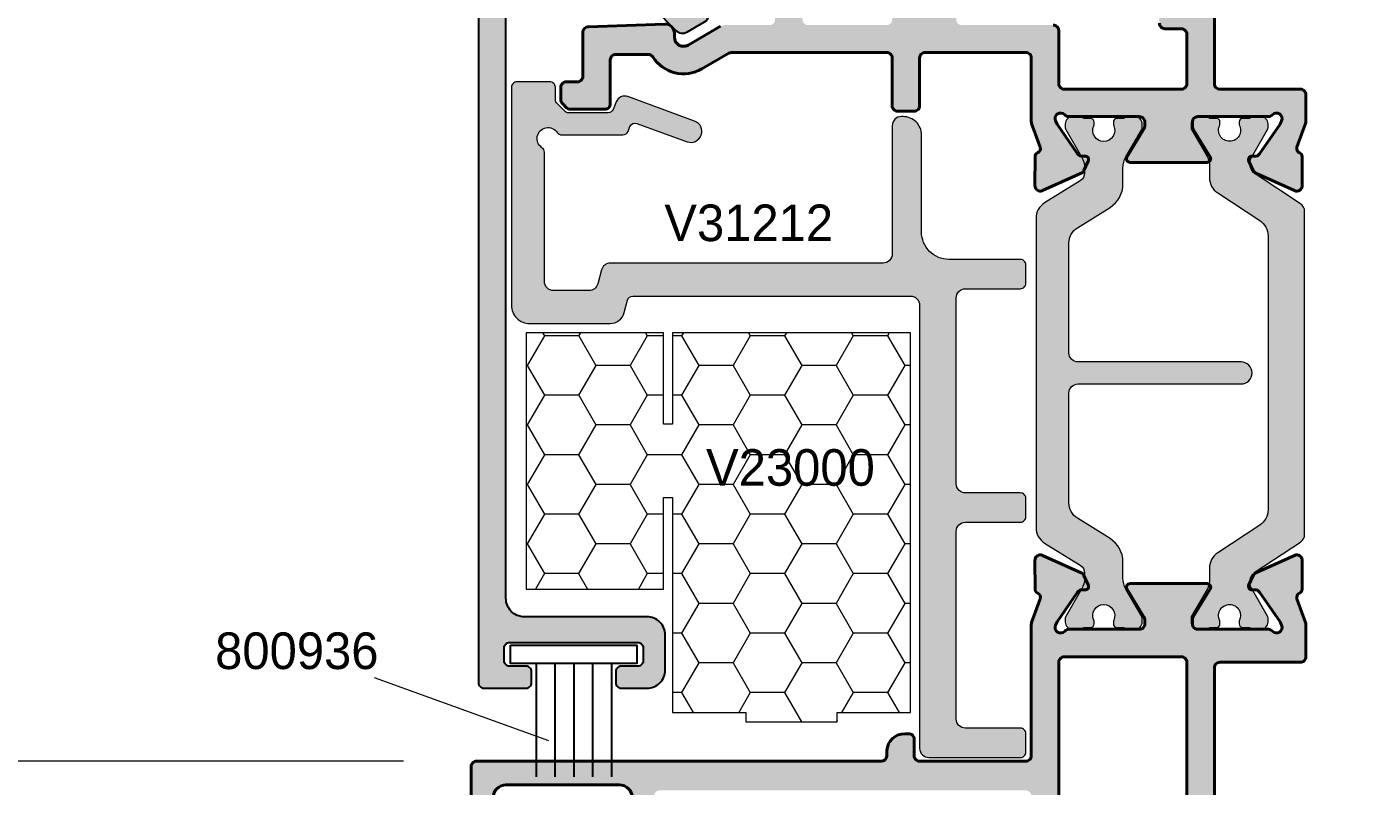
# Model space of a CAD drawing. Header units: millimetres. Extents: x -576 to 4430, y -1196 to 2690.
# Drawn here: x 2396.7 to 2469.2, y -271.4 to -229.9 of the extents above; entities that cross this region are included whole.
import ezdxf

# ---------------------------------------------------------------- set-up
doc = ezdxf.new("R2010")
doc.units = ezdxf.units.MM
doc.header["$LTSCALE"] = 0.25
doc.header["$MEASUREMENT"] = 0
doc.layers.get('0').update_dxf_attribs({"lineweight": 5})
doc.layers.get('Defpoints').update_dxf_attribs({"lineweight": 5})
for name, color, linetype, lineweight in [('01_Aluminum', 4, 'Continuous', 40), ('01_Dimension', 251, 'Continuous', 9), ('01_Fill Plastic', 253, 'Continuous', 0), ('01_Fill Polyamide', 10, 'Continuous', 0), ('01_Fill Various', 137, 'Continuous', 5), ('01_Plastic', 3, 'Continuous', 20), ('01_Polyamide', 201, 'Continuous', 20), ('01_Text', 40, 'Continuous', 25), ('01_Thin line', 8, 'Continuous', 9)]:
    doc.layers.add(name, color=color, linetype=linetype, lineweight=lineweight)
doc.layers.add('01_Fill Aluminum', color=7, linetype='Continuous', lineweight=0, true_color=0xdcdcdc)
doc.layers.add('FINE', color=7, linetype='Continuous')
doc.layers.add('GROSSA', color=4, linetype='Continuous')
doc.styles.add('Aluk Text', font='GOTHIC.TTF')
doc.dimstyles.new('ALUK Manual 1-1', dxfattribs={"dimtxt": 2.5, "dimasz": 1, "dimexe": 2, "dimexo": 4, "dimgap": 1.5, "dimtad": 3, "dimdec": 1, "dimdsep": 46, "dimtxsty": 'Aluk Text', "dimblk": 'DOT', "dimcen": 0, "dimclrd": 256, "dimclre": 256, "dimclrt": 2, "dimaunit": 1, "dimadec": 0, "dimazin": 0, "dimtfac": 0.7, "dimtdec": 1, "dimtmove": 0, "dimatfit": 3, "dimldrblk": 'DOT', "dimfxl": 1, "dimtolj": 2, "dimlwd": -1, "dimlwe": -1, "dimarcsym": 0})

# ---------------------------------------------------------------- blocks, each defined once
blk = doc.blocks.new('Standard fixed frame cover OX')
at = {"layer": '01_Fill Plastic', "ltscale": 0.25}
h = blk.add_hatch(color=256, dxfattribs=at)
h.dxf.hatch_style = 1
h.paths.add_polyline_path([(1877.333, 92.212, -0.414214), (1876.833, 92.712), (1876.833, 107.882, -0.339788), (1877.056, 108.172), (1877.739, 108.354, 0.339788), (1878.333, 109.127), (1878.333, 113.512, 0.414214), (1877.333, 114.512), (1865.433, 114.512, 0.414214), (1865.133, 114.212), (1865.133, 112.412, 0.414214), (1865.433, 112.112), (1866.106, 112.112, -0.198912), (1866.318, 112.024), (1866.742, 111.6, -0.198912), (1866.83, 111.388), (1866.83, 109.236, -0.307063), (1866.641, 108.957), (1866.226, 108.792, 0.405839), (1865.942, 108.156), (1867.276, 104.506, 0.999322), (1868.403, 104.917), (1867.406, 107.657, -0.405444), (1867.577, 108.038), (1867.841, 108.143, 0.307063), (1868.03, 108.422), (1868.03, 111.764, 0.250492), (1867.897, 112.013, -1.218525), (1868.729, 112.845, 0.250492), (1868.978, 112.712), (1876.033, 112.712, -0.414214), (1876.533, 112.212), (1876.533, 110.279, -0.339788), (1876.162, 109.796), (1875.405, 109.594, 0.339788), (1875.033, 109.111), (1875.033, 94.212, -0.414214), (1874.533, 93.712), (1867.533, 93.712, 0.438713), (1867.035, 93.171, 0.43149), (1868.033, 92.112), (1873.333, 92.112, -0.414214), (1874.833, 90.612), (1874.833, 86.712, 0.414214), (1875.133, 86.412), (1876.133, 86.412, 0.414214), (1876.433, 86.712), (1876.433, 89.712, -0.414214), (1876.933, 90.212), (1887.083, 90.212, -0.414214), (1887.583, 89.712), (1887.583, 86.712, 0.414214), (1887.883, 86.412), (1888.883, 86.412, 0.414214), (1889.183, 86.712), (1889.183, 89.712, -0.414214), (1889.683, 90.212), (1899.932, 90.212, -0.414214), (1900.432, 89.712), (1900.432, 86.712, 0.414214), (1900.732, 86.412), (1901.732, 86.412, 0.414214), (1902.032, 86.712), (1902.032, 91.712, 0.414214), (1901.532, 92.212)])
at = {"layer": '01_Plastic'}
blk.add_lwpolyline([(1866.106, 112.112), (1865.433, 112.112, -0.414214), (1865.133, 112.412), (1865.133, 114.212, -0.414214), (1865.433, 114.512), (1877.333, 114.512, -0.414214), (1878.333, 113.512), (1878.333, 109.127, -0.339788), (1877.739, 108.354), (1877.056, 108.172, 0.339788), (1876.833, 107.882), (1876.833, 92.712, 0.414214), (1877.333, 92.212), (1901.532, 92.212, -0.414214), (1902.032, 91.712), (1902.032, 86.712, -0.414214), (1901.732, 86.412), (1900.732, 86.412, -0.414214), (1900.432, 86.712), (1900.432, 89.712, 0.414214), (1899.932, 90.212), (1889.683, 90.212, 0.414214), (1889.183, 89.712), (1889.183, 86.712, -0.414214), (1888.883, 86.412), (1887.883, 86.412, -0.414214), (1887.583, 86.712), (1887.583, 89.712, 0.414214), (1887.083, 90.212), (1876.933, 90.212, 0.414214), (1876.433, 89.712), (1876.433, 86.712, -0.414214), (1876.133, 86.412), (1875.133, 86.412, -0.414214), (1874.833, 86.712), (1874.833, 90.612, 0.414214), (1873.333, 92.112), (1868.033, 92.112, -0.414214), (1867.033, 93.112), (1867.033, 93.212, -0.414214), (1867.533, 93.712), (1874.533, 93.712, 0.414214), (1875.033, 94.212), (1875.033, 109.111, -0.339788), (1875.405, 109.594), (1876.162, 109.796, 0.339788), (1876.533, 110.279), (1876.533, 112.212, 0.414214), (1876.033, 112.712), (1868.978, 112.712, -0.250492), (1868.729, 112.845, 1.218525), (1867.897, 112.013, -0.250492), (1868.03, 111.764), (1868.03, 108.422, -0.307063), (1867.841, 108.143), (1867.577, 108.038, 0.405444), (1867.406, 107.657), (1868.403, 104.917, -0.999322), (1867.276, 104.506), (1865.942, 108.156, -0.405839), (1866.226, 108.792), (1866.641, 108.957, 0.307063), (1866.83, 109.236), (1866.83, 111.388, 0.198912), (1866.742, 111.6), (1866.318, 112.024, 0.198912)], format="xyb", close=True, dxfattribs=at)
blk = doc.blocks.new('U10000')
at = {"layer": '01_Fill Aluminum', "ltscale": 0.25}
h = blk.add_hatch(color=256, dxfattribs=at)
h.dxf.hatch_style = 1
h.paths.add_polyline_path([(96.499, 9.6, 0.585524), (96.195, 9.771), (94.677, 8.844, -0.137872), (94.52, 8.8), (94.299, 8.8, -0.414214), (93.999, 9.1), (93.999, 12.953, 0.213411), (93.899, 13.176, -0.85546), (94.221, 13.674), (94.404, 13.593), (96.033, 12.468, -0.267949), (96.161, 12.197), (96.152, 12.082, 0.57735), (96.437, 11.885), (96.944, 12.126, 0.177976), (97.089, 12.274), (98.04, 14.383, 0.544467), (97.763, 14.804), (96.184, 14.794, 0.303984), (95.968, 14.647, -0.402738), (95.67, 14.514), (94.369, 14.982, 0.086513), (94.267, 15), (79.599, 15, -0.414214), (79.299, 15.3), (79.299, 35.3, -0.414214), (79.599, 35.6), (80.899, 35.6, -0.414214), (81.199, 35.3), (81.199, 34.4, 0.414214), (81.499, 34.1), (81.899, 34.1, 0.414214), (82.199, 34.4), (82.199, 37.4, 0.414214), (81.499, 38.1, 0.414214), (81.199, 37.8), (81.199, 37.1, -0.414214), (80.899, 36.8), (79.699, 36.8, -0.414214), (78.999, 37.5), (78.999, 43.7, -0.414214), (79.699, 44.4), (80.899, 44.4, -0.414214), (81.199, 44.1), (81.199, 43.4, 0.414214), (81.499, 43.1, 0.414214), (82.199, 43.8), (82.199, 45.3, 0.414214), (81.899, 45.6), (77.999, 45.6, 0.414214), (77.699, 45.3), (77.699, 23.196, -0.391837), (77.422, 22.897), (77.122, 22.897, 0.391837), (76.199, 21.9), (76.199, 21.7, 0.414214), (76.499, 21.4), (77.399, 21.4, -0.414214), (77.699, 21.1), (77.699, 15.3, -0.414214), (77.399, 15), (70.232, 15, 0.086513), (70.131, 14.982), (68.829, 14.514, -0.392793), (68.534, 14.64), (68.528, 14.654, 0.294413), (68.315, 14.794), (66.736, 14.804, 0.548619), (66.461, 14.379), (67.41, 12.274, 0.177976), (67.555, 12.126), (68.062, 11.885, 0.717549), (68.351, 12.131, -0.329769), (68.466, 12.468), (70.095, 13.593), (70.278, 13.674, -0.855531), (70.6, 13.176, 0.213411), (70.5, 12.953), (70.5, 9.1, -0.414214), (70.2, 8.8), (69.979, 8.8, -0.137872), (69.822, 8.844), (68.304, 9.771, 0.585524), (68, 9.6), (68, 5.4, 0.585524), (68.304, 5.229), (69.822, 6.156, -0.137872), (69.979, 6.2), (70.2, 6.2, -0.414214), (70.5, 5.9), (70.5, 2.047, 0.213411), (70.6, 1.824, -0.85546), (70.278, 1.326), (70.095, 1.407), (68.466, 2.532, -0.267949), (68.338, 2.803), (68.347, 2.918, 0.57735), (68.062, 3.115), (67.555, 2.874, 0.177976), (67.41, 2.726), (66.46, 0.617, 0.544467), (66.736, 0.196), (68.315, 0.206, 0.303984), (68.531, 0.353, -0.402738), (68.829, 0.486), (70.131, 0.018, 0.086513), (70.232, 0), (72, 0, 0.414214), (72.3, 0.3), (72.3, 4.7, -0.414214), (72.6, 5), (91.899, 5, -0.414214), (92.199, 4.7), (92.199, 0.3, 0.414214), (92.499, 0), (94.267, 0, 0.086513), (94.369, 0.018), (95.67, 0.486, -0.392793), (95.965, 0.36), (95.971, 0.346, 0.294413), (96.184, 0.206), (97.763, 0.196, 0.548619), (98.038, 0.621), (97.089, 2.726, 0.177976), (96.944, 2.874), (96.437, 3.115, 0.717549), (96.148, 2.869, -0.329769), (96.033, 2.532), (94.404, 1.407), (94.221, 1.326, -0.855531), (93.899, 1.824, 0.213411), (93.999, 2.047), (93.999, 5.9, -0.414214), (94.299, 6.2), (94.52, 6.2, -0.137872), (94.677, 6.156), (96.195, 5.229, 0.585524), (96.499, 5.4)])
h.paths.add_polyline_path([(72, 13.2, -0.414214), (72.3, 13.5), (92.199, 13.5, -0.414214), (92.499, 13.2), (92.499, 6.8, -0.414214), (92.199, 6.5), (72.3, 6.5, -0.414214), (72, 6.8)], flags=16)
h = blk.add_hatch(color=256, dxfattribs=at)
h.dxf.hatch_style = 1
h.paths.add_polyline_path([(45, 9.6, 0.585524), (44.696, 9.771), (43.177, 8.844, -0.137872), (43.021, 8.8), (42.8, 8.8, -0.414214), (42.5, 9.1), (42.5, 12.953, 0.213411), (42.4, 13.176, -0.85546), (42.722, 13.674), (42.905, 13.593), (44.533, 12.468, -0.267949), (44.662, 12.197), (44.653, 12.082, 0.57735), (44.938, 11.885), (45.445, 12.126, 0.177976), (45.59, 12.274), (46.54, 14.383, 0.544467), (46.264, 14.804), (44.685, 14.794, 0.303984), (44.469, 14.647, -0.402738), (44.171, 14.514), (42.869, 14.982, 0.086513), (42.768, 15), (39.3, 15, -0.414214), (39, 15.3), (39, 20.8, -0.414214), (39.3, 21.1), (41.9, 21.1, 0.414214), (42.2, 21.4), (42.2, 22.3, 0.414214), (41.9, 22.6), (39.3, 22.6, -0.414214), (39, 22.9), (39, 31.376, -0.131652), (39.04, 31.526), (39.891, 33, 0.400766), (39.238, 35.684, -0.255626), (39.1, 35.937), (39.1, 37.7, -0.414214), (39.4, 38), (41.8, 38, 0.414214), (42.1, 38.3), (42.1, 40.176, 0.198912), (42.012, 40.388), (41.788, 40.612, 0.198912), (41.576, 40.7), (40.9, 40.7, 0.414214), (40.6, 40.4), (40.6, 39.8, -0.414214), (40.3, 39.5), (37.89, 39.5, 0.404026), (37.59, 39.21), (37.443, 35.017, 0.507842), (38.054, 34.489, -0.65065), (38.592, 33.75), (37.567, 31.974, 0.131652), (37.5, 31.724), (37.5, 29.3, -0.414214), (37.2, 29), (31.6, 29), (31.3, 28.7), (31, 29), (25.4, 29, -0.414214), (25.1, 29.3), (25.1, 31.724, 0.131652), (25.033, 31.974), (24.008, 33.75, -0.57735), (24.441, 34.5), (24.657, 34.5, 0.424475), (25.157, 35.017), (25.01, 39.21, 0.404026), (24.71, 39.5), (22.3, 39.5, -0.414214), (22, 39.8), (22, 43.1, 0.414214), (21.7, 43.4), (9.8, 43.4, 0.414214), (8.8, 42.4), (8.8, 37.632, 0.339454), (9.022, 37.342), (10.078, 37.06, -0.339454), (10.3, 36.77), (10.3, 18.3, -0.414214), (10, 18), (0.5, 18, 0.414214), (0, 17.5), (0, 0.3, 0.414214), (0.3, 0), (3.53, 0, 0.263447), (3.787, 0.146), (4.257, 0.929, 0.135933), (4.3, 1.083, 0.564332), (4, 1.5), (2.1, 1.5, -0.414214), (1.8, 1.8), (1.8, 4.7, -0.414214), (2.1, 5), (16, 5, -0.414214), (16.3, 4.7), (16.3, 1.8, -0.414214), (16, 1.5), (14.6, 1.5, 0.414214), (14.3, 1.2, 0.242266), (14.343, 0.929), (14.813, 0.146, 0.263447), (15.07, 0), (17.5, 0, 0.414214), (17.8, 0.3), (17.8, 4.7, -0.414214), (18.1, 5), (40.7, 5, -0.414214), (41, 4.7), (41, 0.3, 0.414214), (41.3, 0), (42.768, 0, 0.086513), (42.869, 0.018), (44.171, 0.486, -0.392793), (44.465, 0.36), (44.472, 0.346, 0.294413), (44.685, 0.206), (46.264, 0.196, 0.548619), (46.539, 0.621), (45.59, 2.726, 0.177976), (45.445, 2.874), (44.938, 3.115, 0.717549), (44.649, 2.869, -0.329769), (44.533, 2.532), (42.905, 1.407), (42.722, 1.326, -0.855531), (42.4, 1.824, 0.213411), (42.5, 2.047), (42.5, 5.9, -0.414214), (42.8, 6.2), (43.021, 6.2, -0.137872), (43.177, 6.156), (44.696, 5.229, 0.585524), (45, 5.4)])
h.paths.add_polyline_path([(41, 6.8, -0.414214), (40.7, 6.5), (38, 6.5, -0.414214), (37.7, 6.8), (37.7, 7.7, 0.414214), (37.4, 8), (36.5, 8, 0.414214), (36.2, 7.7), (36.2, 6.8, -0.414214), (35.9, 6.5), (13.5, 6.5, -0.414214), (13.2, 6.8), (13.2, 7.7, 0.414214), (12.9, 8), (12, 8, 0.414214), (11.7, 7.7), (11.7, 6.8, -0.414214), (11.4, 6.5), (1.8, 6.5, -0.414214), (1.5, 6.8), (1.5, 16.2, -0.414214), (1.8, 16.5), (11.5, 16.5, 0.414214), (11.8, 16.8), (11.8, 18.8, -0.414214), (12.1, 19.1), (12.9, 19.1, 0.414214), (13.2, 19.4), (13.2, 20.8, -0.414214), (13.5, 21.1), (14.8, 21.1, 0.414214), (15.1, 21.4), (15.1, 22.3, 0.414214), (14.8, 22.6), (12.1, 22.6, -0.414214), (11.8, 22.9), (11.8, 37.921, 0.339454), (11.578, 38.211), (10.522, 38.493, -0.339454), (10.3, 38.783), (10.3, 41.6, -0.414214), (10.6, 41.9), (20.2, 41.9, -0.414214), (20.5, 41.6), (20.5, 38.5, 0.414214), (21, 38), (23.2, 38, -0.414214), (23.5, 37.7), (23.5, 35.937, -0.255626), (23.362, 35.684, 0.400766), (22.709, 33), (23.56, 31.526, -0.131652), (23.6, 31.376), (23.6, 28.5, 0.414214), (24.6, 27.5), (28.426, 27.5, -0.198912), (28.638, 27.412), (28.962, 27.088, 0.198912), (29.174, 27), (33.426, 27, 0.198912), (33.638, 27.088), (33.962, 27.412, -0.198912), (34.174, 27.5), (37.2, 27.5, -0.414214), (37.5, 27.2), (37.5, 22.9, -0.414214), (37.2, 22.6), (33.5, 22.6, 0.414214), (33.2, 22.3), (33.2, 21.4, 0.414214), (33.5, 21.1), (35.9, 21.1, -0.414214), (36.2, 20.8), (36.2, 19.4, 0.414214), (36.5, 19.1), (37.2, 19.1, -0.414214), (37.5, 18.8), (37.5, 13.8, 0.414214), (37.8, 13.5), (40.7, 13.5, -0.414214), (41, 13.2)], flags=16)
at = {"layer": '01_Fill Polyamide', "ltscale": 0.25}
h = blk.add_hatch(color=256, dxfattribs=at)
h.dxf.hatch_style = 1
h.paths.add_polyline_path([(70.004, 11.586, 0.109552), (70.089, 11.567), (70.2, 11.567, 0.414214), (70.4, 11.767), (70.4, 12.142, 0.267949), (70.5, 12.315), (70.5, 12.742, 0.414214), (70.1, 13.142), (69.894, 13.142, 0.131571), (69.794, 13.115), (68.299, 12.253, -0.131571), (67.699, 12.092), (67.428, 12.092, -0.258618), (67.004, 12.327), (65.788, 14.272, 0.258618), (64.94, 14.742), (48.061, 14.742, 0.258618), (47.213, 14.272), (45.997, 12.327, -0.258618), (45.573, 12.092), (45.302, 12.092, -0.131571), (44.702, 12.253), (43.207, 13.115, 0.131571), (43.107, 13.142), (42.9, 13.142, 0.414214), (42.5, 12.742), (42.5, 12.315, 0.267949), (42.6, 12.142), (42.6, 11.767, 0.414214), (42.8, 11.567), (42.912, 11.567, 0.109552), (42.997, 11.586, -0.548663), (43.85, 11.042, -0.548663), (42.997, 10.498, 0.109552), (42.912, 10.517), (42.8, 10.517, 0.414214), (42.6, 10.317), (42.6, 9.942, 0.267949), (42.5, 9.769), (42.5, 9.342, 0.414214), (42.9, 8.942), (43.107, 8.942, 0.131571), (43.207, 8.969), (44.702, 9.832, -0.131571), (45.302, 9.992), (46.183, 9.992, 0.258618), (47.455, 10.697), (48.564, 12.472, -0.258618), (49.412, 12.942), (55.4, 12.942, -0.414214), (55.9, 12.442), (55.9, 3.542, 1), (57.1, 3.542), (57.1, 12.442, -0.414214), (57.6, 12.942), (63.589, 12.942, -0.258618), (64.437, 12.472), (65.546, 10.697, 0.258618), (66.818, 9.992), (67.699, 9.992, -0.131571), (68.299, 9.832), (69.794, 8.969, 0.131571), (69.894, 8.942), (70.1, 8.942, 0.414214), (70.5, 9.342), (70.5, 9.769, 0.267949), (70.4, 9.942), (70.4, 10.317, 0.414214), (70.2, 10.517), (70.089, 10.517, 0.109552), (70.004, 10.498, -0.548663), (69.15, 11.042, -0.548663)])
h.paths.add_polyline_path([(70.035, 4.693), (70.195, 4.693, 0.414214), (70.395, 4.893), (70.395, 5.268), (70.495, 5.268), (70.495, 5.868, 0.414214), (70.095, 6.268), (69.886, 6.268, 0.137888), (69.781, 6.239), (68.289, 5.376, -0.131829), (67.888, 5.268), (67.155, 5.268, 0.252853), (66.319, 4.816), (64.814, 2.52, -0.252853), (63.978, 2.068), (49.012, 2.068, -0.252853), (48.175, 2.52), (46.67, 4.816, 0.252853), (45.834, 5.268), (45.101, 5.268, -0.131829), (44.7, 5.376), (43.199, 6.244, 0.125779), (43.103, 6.268), (42.895, 6.268, 0.414214), (42.495, 5.868), (42.495, 5.268), (42.595, 5.268), (42.595, 4.893, 0.414214), (42.795, 4.693), (42.954, 4.693, -0.571287), (43.845, 4.168, -0.571287), (42.954, 3.643), (42.795, 3.643, 0.414214), (42.595, 3.443), (42.595, 3.068), (42.495, 3.068), (42.495, 2.468, 0.414214), (42.895, 2.068), (43.103, 2.068, 0.137888), (43.208, 2.097), (44.731, 2.978, -0.397189), (45.626, 2.767), (47.256, 0.293, 0.252157), (47.674, 0.068), (65.315, 0.068, 0.252157), (65.733, 0.293), (67.363, 2.767, -0.397189), (68.259, 2.978), (69.79, 2.093, 0.125779), (69.886, 2.068), (70.095, 2.068, 0.414214), (70.495, 2.468), (70.495, 3.068), (70.395, 3.068), (70.395, 3.443, 0.414214), (70.195, 3.643), (70.035, 3.643, -0.571287), (69.145, 4.168, -0.571287)])
at = {"layer": '01_Aluminum'}
for points in [[(91.899, 5), (72.6, 5, 0.414214), (72.3, 4.7), (72.3, 0.3, -0.414214), (72, 0), (70.232, 0, -0.086513), (70.131, 0.018), (68.829, 0.486, 0.392793), (68.534, 0.36), (68.528, 0.346, -0.294413), (68.315, 0.206), (66.736, 0.196, -0.548619), (66.461, 0.621), (67.41, 2.726, -0.177976), (67.555, 2.874), (68.062, 3.115, -0.57735), (68.347, 2.918), (68.338, 2.803, 0.267949), (68.466, 2.532), (70.095, 1.407), (70.278, 1.326, 0.85546), (70.6, 1.824, -0.213411), (70.5, 2.047), (70.5, 5.9, 0.414214), (70.2, 6.2), (69.979, 6.2, 0.137872), (69.822, 6.156), (68.304, 5.229, -0.585524), (68, 5.4), (68, 9.6, -0.585524), (68.304, 9.771), (69.822, 8.844, 0.137872), (69.979, 8.8), (70.2, 8.8, 0.414214), (70.5, 9.1), (70.5, 12.953, -0.213411), (70.6, 13.176, 0.85546), (70.278, 13.674), (70.095, 13.593), (68.466, 12.468, 0.267949), (68.338, 12.197), (68.347, 12.082, -0.57735), (68.062, 11.885), (67.555, 12.126, -0.177976), (67.41, 12.274), (66.461, 14.379, -0.548619), (66.736, 14.804), (68.315, 14.794, -0.294413), (68.528, 14.654), (68.534, 14.64, 0.392793), (68.829, 14.514), (70.131, 14.982, -0.086513), (70.232, 15), (77.399, 15, 0.414214), (77.699, 15.3), (77.699, 21.1, 0.414214), (77.399, 21.4), (76.499, 21.4, -0.414214), (76.199, 21.7), (76.199, 21.9, -0.391837), (77.122, 22.897), (77.422, 22.897, 0.391837), (77.699, 23.196), (77.699, 45.3, -0.414214), (77.999, 45.6), (81.899, 45.6, -0.414214)], [(79.699, 44.4, 0.414214), (78.999, 43.7), (78.999, 37.5, 0.414214), (79.699, 36.8)], [(18.1, 5), (40.7, 5, -0.414214), (41, 4.7), (41, 0.3, 0.414214), (41.3, 0), (42.768, 0, 0.086513), (42.869, 0.018), (44.171, 0.486, -0.392793), (44.465, 0.36), (44.472, 0.346, 0.294413), (44.685, 0.206), (46.264, 0.196, 0.548619), (46.539, 0.621), (45.59, 2.726, 0.177976), (45.445, 2.874), (44.938, 3.115, 0.57735), (44.653, 2.918), (44.662, 2.803, -0.267949), (44.533, 2.532), (42.905, 1.407), (42.722, 1.326, -0.85546), (42.4, 1.824, 0.213411), (42.5, 2.047), (42.5, 5.9, -0.414214), (42.8, 6.2), (43.021, 6.2, -0.137872), (43.177, 6.156), (44.696, 5.229, 0.585524), (45, 5.4), (45, 9.6, 0.585524), (44.696, 9.771), (43.177, 8.844, -0.137872), (43.021, 8.8), (42.8, 8.8, -0.414214), (42.5, 9.1), (42.5, 12.953, 0.213411), (42.4, 13.176, -0.85546), (42.722, 13.674), (42.905, 13.593), (44.533, 12.468, -0.267949), (44.662, 12.197), (44.653, 12.082, 0.57735), (44.938, 11.885), (45.445, 12.126, 0.177976), (45.59, 12.274), (46.539, 14.379, 0.548619), (46.264, 14.804), (44.685, 14.794, 0.294413), (44.472, 14.654), (44.465, 14.64, -0.392793), (44.171, 14.514), (42.869, 14.982, 0.086513), (42.768, 15), (39.3, 15, -0.414214), (39, 15.3), (39, 20.8, -0.414214), (39.3, 21.1), (41.9, 21.1, 0.414214), (42.2, 21.4), (42.2, 22.3, 0.414214), (41.9, 22.6), (39.3, 22.6, -0.414214), (39, 22.9), (39, 31.376, -0.131652), (39.04, 31.526), (39.891, 33, 0.400766), (39.238, 35.684, -0.255626), (39.1, 35.937), (39.1, 37.7, -0.414214), (39.4, 38), (41.8, 38, 0.414214), (42.1, 38.3), (42.1, 40.176, 0.198912), (42.012, 40.388), (41.788, 40.612, 0.198912), (41.576, 40.7), (40.9, 40.7, 0.414214), (40.6, 40.4), (40.6, 39.8, -0.414214), (40.3, 39.5), (37.89, 39.5, 0.404026), (37.59, 39.21), (37.443, 35.017, 0.424475), (37.943, 34.5), (38.159, 34.5, -0.57735), (38.592, 33.75), (37.567, 31.974, 0.131652)], [(37.4, 8, -0.414214), (37.7, 7.7), (37.7, 6.8, 0.414214), (38, 6.5), (40.7, 6.5, 0.414214), (41, 6.8), (41, 13.2, 0.414214), (40.7, 13.5), (37.8, 13.5, -0.414214), (37.5, 13.8)]]:
    blk.add_lwpolyline(points, format="xyb", dxfattribs=at)
blk.add_lwpolyline([(72.3, 6.5, -0.414214), (72, 6.8), (72, 13.2, -0.414214), (72.3, 13.5), (92.199, 13.5, -0.414214), (92.499, 13.2), (92.499, 6.8, -0.414214), (92.199, 6.5)], format="xyb", close=True, dxfattribs=at)
at = {"layer": '01_Polyamide'}
for points in [[(67.004, 12.327, 0.258618), (67.428, 12.092), (67.699, 12.092, 0.131571), (68.299, 12.253), (69.794, 13.115, -0.131571), (69.894, 13.142), (70.1, 13.142, -0.414214), (70.5, 12.742), (70.5, 12.315, -0.267949), (70.4, 12.142), (70.4, 11.767, -0.414214), (70.2, 11.567), (70.089, 11.567, -0.109552), (70.004, 11.586, 0.548663), (69.15, 11.042, 0.548663), (70.004, 10.498, -0.109552), (70.089, 10.517), (70.2, 10.517, -0.414214), (70.4, 10.317), (70.4, 9.942, -0.267949), (70.5, 9.769), (70.5, 9.342, -0.414214), (70.1, 8.942), (69.894, 8.942, -0.131571), (69.794, 8.969), (68.299, 9.832, 0.131571), (67.699, 9.992), (66.818, 9.992, -0.258618), (65.546, 10.697), (64.437, 12.472, 0.258618), (63.589, 12.942), (57.6, 12.942, 0.414214), (57.1, 12.442), (57.1, 3.542, -1), (55.9, 3.542), (55.9, 12.442, 0.414214), (55.4, 12.942), (49.412, 12.942, 0.258618), (48.564, 12.472), (47.455, 10.697, -0.258618), (46.183, 9.992), (45.302, 9.992, 0.131571), (44.702, 9.832), (43.207, 8.969, -0.131571), (43.107, 8.942), (42.9, 8.942, -0.414214), (42.5, 9.342), (42.5, 9.769, -0.267949), (42.6, 9.942), (42.6, 10.317, -0.414214), (42.8, 10.517), (42.912, 10.517, -0.109552), (42.997, 10.498, 0.548663), (43.85, 11.042, 0.548663), (42.997, 11.586, -0.109552), (42.912, 11.567), (42.8, 11.567, -0.414214), (42.6, 11.767), (42.6, 12.142, -0.267949), (42.5, 12.315), (42.5, 12.742, -0.414214), (42.9, 13.142), (43.107, 13.142, -0.131571), (43.207, 13.115), (44.702, 12.253, 0.131571), (45.302, 12.092), (45.573, 12.092, 0.258618), (45.997, 12.327), (47.213, 14.272, -0.258618), (48.061, 14.742), (64.94, 14.742, -0.258618), (65.788, 14.272)], [(65.733, 0.293, -0.252157), (65.315, 0.068), (47.674, 0.068), (47.674, 0.068, -0.252157), (47.256, 0.293), (45.626, 2.767, 0.397189), (44.731, 2.978), (43.199, 2.093, -0.125779), (43.103, 2.068), (42.895, 2.068, -0.414214), (42.495, 2.468), (42.495, 3.068), (42.595, 3.068), (42.595, 3.443, -0.414214), (42.795, 3.643), (42.954, 3.643, 0.571287), (43.845, 4.168, 0.571287), (42.954, 4.693), (42.795, 4.693, -0.414214), (42.595, 4.893), (42.595, 5.268), (42.495, 5.268), (42.495, 5.868, -0.414214), (42.895, 6.268), (43.103, 6.268, -0.125779), (43.199, 6.244), (44.7, 5.376, 0.131829), (45.101, 5.268), (45.834, 5.268, -0.252853), (46.67, 4.816), (48.175, 2.52, 0.252853), (49.012, 2.068), (49.012, 2.068), (63.978, 2.068), (63.978, 2.068, 0.252853), (64.814, 2.52), (66.319, 4.816, -0.252853), (67.155, 5.268), (67.888, 5.268, 0.131829), (68.289, 5.376), (69.79, 6.244, -0.125779), (69.886, 6.268), (70.095, 6.268, -0.414214), (70.495, 5.868), (70.495, 5.268), (70.395, 5.268), (70.395, 4.893, -0.414214), (70.195, 4.693), (70.035, 4.693, 0.571287), (69.145, 4.168, 0.571287), (70.035, 3.643), (70.195, 3.643, -0.414214), (70.395, 3.443), (70.395, 3.068), (70.495, 3.068), (70.495, 2.468, -0.414214), (70.095, 2.068), (69.886, 2.068, -0.125779), (69.79, 2.093), (68.259, 2.978, 0.397189), (67.363, 2.767)]]:
    blk.add_lwpolyline(points, format="xyb", close=True, dxfattribs=at)
blk = doc.blocks.new('_Dot')
at = {"color": 0, "linetype": 'ByBlock', "lineweight": -2}
blk.add_line((-0.5, 0), (-1, 0), dxfattribs=at)
at = {"color": 0, "linetype": 'ByBlock', "const_width": 0.5}
blk.add_lwpolyline([(-0.25, 0, 1), (0.25, 0, 1)], format="xyb", close=True, dxfattribs=at)
blk = doc.blocks.new('*D225')
at = {"layer": '01_Dimension', "ltscale": 0.25, "transparency": 16777216}
for p, q in [((2470.305, -192.347), (2484.233, -192.347)), ((2482.233, -331.347), (2482.233, -193.347)), ((2470.305, -332.347), (2484.233, -332.347))]:
    blk.add_line(p, q, dxfattribs=at)
at = {"layer": 'Defpoints', "color": 0, "ltscale": 0.25, "transparency": 16777216}
for p in [(2466.305, -192.347), (2482.233, -192.347), (2466.305, -332.347)]:
    blk.add_point(p, dxfattribs=at)
at = {"layer": '01_Dimension', "ltscale": 0.25, "transparency": 16777216}
for p, rotation in [((2482.233, -192.347), 90), ((2482.233, -332.347), 270)]:
    blk.add_blockref('_Dot', p, dxfattribs=dict(at, rotation=rotation))
at = {"layer": '01_Dimension', "color": 2, "ltscale": 0.25, "transparency": 16777216, "insert": (2479.42, -262.347), "char_height": 2.5, "attachment_point": 5, "rotation": 90, "style": 'Aluk Text'}
blk.add_mtext('\\A2;140', dxfattribs=at)
blk = doc.blocks.new('*D226')
at = {"layer": '01_Dimension', "ltscale": 0.25, "transparency": 16777216}
for p, q in [((2417.305, -270.046), (2384.648, -270.046)), ((2386.648, -271.046), (2386.648, -331.346)), ((2417.305, -332.346), (2384.648, -332.346))]:
    blk.add_line(p, q, dxfattribs=at)
at = {"layer": 'Defpoints', "color": 0, "ltscale": 0.25, "transparency": 16777216}
for p in [(2421.305, -270.046), (2386.648, -332.346), (2421.305, -332.346)]:
    blk.add_point(p, dxfattribs=at)
at = {"layer": '01_Dimension', "ltscale": 0.25, "transparency": 16777216}
for p, rotation in [((2386.648, -270.046), 90), ((2386.648, -332.346), 270)]:
    blk.add_blockref('_Dot', p, dxfattribs=dict(at, rotation=rotation))
at = {"layer": '01_Dimension', "color": 2, "ltscale": 0.25, "transparency": 16777216, "insert": (2383.836, -301.196), "char_height": 2.5, "attachment_point": 5, "rotation": 90, "style": 'Aluk Text'}
blk.add_mtext('\\A2;62', dxfattribs=at)
blk = doc.blocks.new('N10901')
at = {"layer": '01_Fill Aluminum', "ltscale": 0.25}
h = blk.add_hatch(color=256, dxfattribs=at)
h.dxf.hatch_style = 1
h.paths.add_polyline_path([(16.5, 42.1, 0.414214), (16.2, 42.4), (13.9, 42.4, 0.414214), (13.6, 42.1), (13.6, 41.5, 0.414214), (13.9, 41.2), (14.8, 41.2, -0.414214), (15.1, 40.9), (15.1, 40.2, -0.414214), (14.8, 39.9), (7.8, 39.9, -0.414214), (7.5, 40.2), (7.5, 40.9, -0.414214), (7.8, 41.2), (8.7, 41.2, 0.414214), (9, 41.5), (9, 42.1, 0.414214), (8.7, 42.4), (7.301, 42.4, 0.414214), (6.301, 41.4), (6.301, 39.5, 0.414214), (7.301, 38.5), (14, 38.5, -0.414214), (15, 37.5), (15, 5.5, -0.414214), (14.7, 5.2), (7.124, 5.2, -0.198912), (6.912, 5.288), (5.715, 6.485, 0.339454), (5.111, 6.564), (4.15, 6.009, 1), (4.65, 5.143), (5.079, 5.391, -0.339454), (5.442, 5.344), (6.498, 4.288, 0.198912), (6.71, 4.2), (14.7, 4.2, -0.414214), (15, 3.9), (15, -3.9, -0.414214), (14.7, -4.2), (6.71, -4.2, 0.198912), (6.498, -4.288), (5.442, -5.344, -0.339454), (5.079, -5.392), (4.65, -5.144, 1), (4.15, -6.01), (5.111, -6.565, 0.339454), (5.715, -6.485), (6.912, -5.288, -0.198912), (7.124, -5.2), (14.7, -5.2, -0.414214), (15, -5.5), (15, -21.4, 0.414214), (15.3, -21.7, 0.414214), (16.5, -20.5)])
at = {"layer": 'GROSSA'}
blk.add_lwpolyline([(13.6, 42.1), (13.6, 41.5, 0.414214), (13.9, 41.2), (14.8, 41.2, -0.414214), (15.1, 40.9), (15.1, 40.2, -0.414214), (14.8, 39.9), (7.8, 39.9, -0.414214), (7.5, 40.2), (7.5, 40.9, -0.414214), (7.8, 41.2), (8.7, 41.2, 0.414214), (9, 41.5), (9, 42.1, 0.414214), (8.7, 42.4), (7.301, 42.4, 0.414214), (6.301, 41.4), (6.301, 39.5, 0.414214), (7.301, 38.5), (14, 38.5, -0.414214), (15, 37.5), (15, 5.5, -0.414214), (14.7, 5.2), (7.124, 5.2, -0.198912), (6.912, 5.288), (5.715, 6.485, 0.339454), (5.111, 6.564), (4.15, 6.009, 1), (4.65, 5.143), (5.079, 5.391, -0.339454), (5.442, 5.344), (6.498, 4.288, 0.198912), (6.71, 4.2), (14.7, 4.2, -0.414214), (15, 3.9), (15, -3.9, -0.414214), (14.7, -4.2), (6.71, -4.2, 0.198912), (6.498, -4.288), (5.442, -5.344, -0.339454), (5.079, -5.392), (4.65, -5.144, 1), (4.15, -6.01), (5.111, -6.565, 0.339454), (5.715, -6.485), (6.912, -5.288, -0.198912), (7.124, -5.2), (14.7, -5.2, -0.414214), (15, -5.5), (15, -21.4, 0.414214), (15.3, -21.7, 0.414214), (16.5, -20.5), (16.5, 42.1, 0.414214), (16.2, 42.4), (13.9, 42.4, 0.414214)], format="xyb", close=True, dxfattribs=at)
blk = doc.blocks.new('800936')
at = {"layer": 'FINE'}
for p, q in [((1.449, 2.053), (7.649, 2.053)), ((1.449, 1.023), (7.649, 1.023)), ((1.449, -0.007), (7.649, -0.007)), ((1.449, -1.037), (7.649, -1.037)), ((1.449, -2.064), (7.649, -2.064))]:
    blk.add_line(p, q, dxfattribs=at)
blk.add_lwpolyline([(0.449, -3.456), (0.449, 3.444), (1.449, 3.444), (1.449, -3.456)], close=True, dxfattribs=at)
blk = doc.blocks.new('V23000 - 1 CUT')
at = {"layer": '01_Thin line'}
blk.add_lwpolyline([(-13.5, -9), (-13, -9), (-13, -20.75), (-9, -20.75), (-9, -21.25), (-4, -21.25), (-4, -20.75), (0, -20.75), (0, 0), (-13, 0), (-13, -5), (-13.5, -5), (-13.5, 0), (-21, 0), (-21, -14), (-13.5, -14)], close=True, dxfattribs=at)

msp = doc.modelspace()

# ---------------------------------------------------------------- hatches: boundary and pattern name
at = {"layer": '01_Fill Various'}
h = msp.add_hatch(dxfattribs=at)
h.set_pattern_fill('HONEY', color=256, scale=15, angle=180)
h.set_pattern_definition([(180, (520, 1e-11), (-2.8125, -1.6237976), [1.875, -3.75]), (300, (520, 1e-11), (2.8125, -1.6237976), [1.875, -3.75]), (240, (520, 1e-11), (-1e-15, -3.2475953), [-3.75, 1.875])])
h.paths.add_polyline_path([(2432.005, -267.397), (2436.005, -267.397), (2436.005, -267.897), (2441.005, -267.897), (2441.005, -267.397), (2445.005, -267.397), (2445.005, -246.647), (2432.005, -246.647), (2432.005, -251.647), (2431.505, -251.647), (2431.505, -246.647), (2424.005, -246.647), (2424.005, -260.647), (2431.505, -260.647), (2431.505, -255.647), (2432.005, -255.647)])
h.paths.add_polyline_path([(2433.311, -255.582), (2444.032, -255.582), (2444.032, -252.431), (2433.311, -252.431)], flags=24)

# ---------------------------------------------------------------- linework, layer by layer
at = {"layer": '01_Dimension', "ltscale": 0.25}
msp.add_line((2425.241, -268.936), (2415.725, -265.49), dxfattribs=at)

# ---------------------------------------------------------------- block references
at = {"layer": '01_Aluminum', "xscale": -1, "rotation": 90}
msp.add_blockref('U10000', (2466.605, -192.347), dxfattribs=at)
at = {"layer": '01_Aluminum', "rotation": 180}
msp.add_blockref('N10901', (2437.905, -223.661), dxfattribs=at)
at = {"layer": '01_Plastic', "xscale": -1, "rotation": 90}
msp.add_blockref('Standard fixed frame cover OX', (2537.718, 1632.187), dxfattribs=at)
at = {"layer": '01_Thin line'}
msp.add_blockref('V23000 - 1 CUT', (2445.005, -246.647), dxfattribs=at)
at = {"layer": '01_Thin line', "rotation": 270}
msp.add_blockref('800936', (2426.611, -263.262), dxfattribs=at)

# ---------------------------------------------------------------- texts
at = {"layer": '01_Text', "style": 'Aluk Text'}
for s, p in [('V31212', (2431.556, -241.646)), ('V23000', (2433.836, -255.007)), ('800936', (2407.017, -265.017))]:
    msp.add_text(s, height=2, dxfattribs=at).set_placement(p)

# ---------------------------------------------------------------- dimensions: what is measured, and where the dimension line sits
at = {"layer": '01_Dimension', "ltscale": 0.25}
dim = msp.add_linear_dim(base=(2482.233, -192.347), p1=(2466.305, -332.347), p2=(2466.305, -192.347), angle=90, dimstyle='ALUK Manual 1-1', dxfattribs=at)
dim.commit()
dim.dimension.update_dxf_attribs({"geometry": '*D225', "text_midpoint": (2482.233, -262.347), "dimtype": 160})
dim = msp.add_linear_dim(base=(2386.648, -332.346), p1=(2421.305, -270.046), p2=(2421.305, -332.346), angle=90, dimstyle='ALUK Manual 1-1', override={"dimdec": 0}, dxfattribs=at)
dim.commit()
dim.dimension.update_dxf_attribs({"geometry": '*D226', "text_midpoint": (2383.836, -301.196)})

doc.saveas('drawing.dxf')
